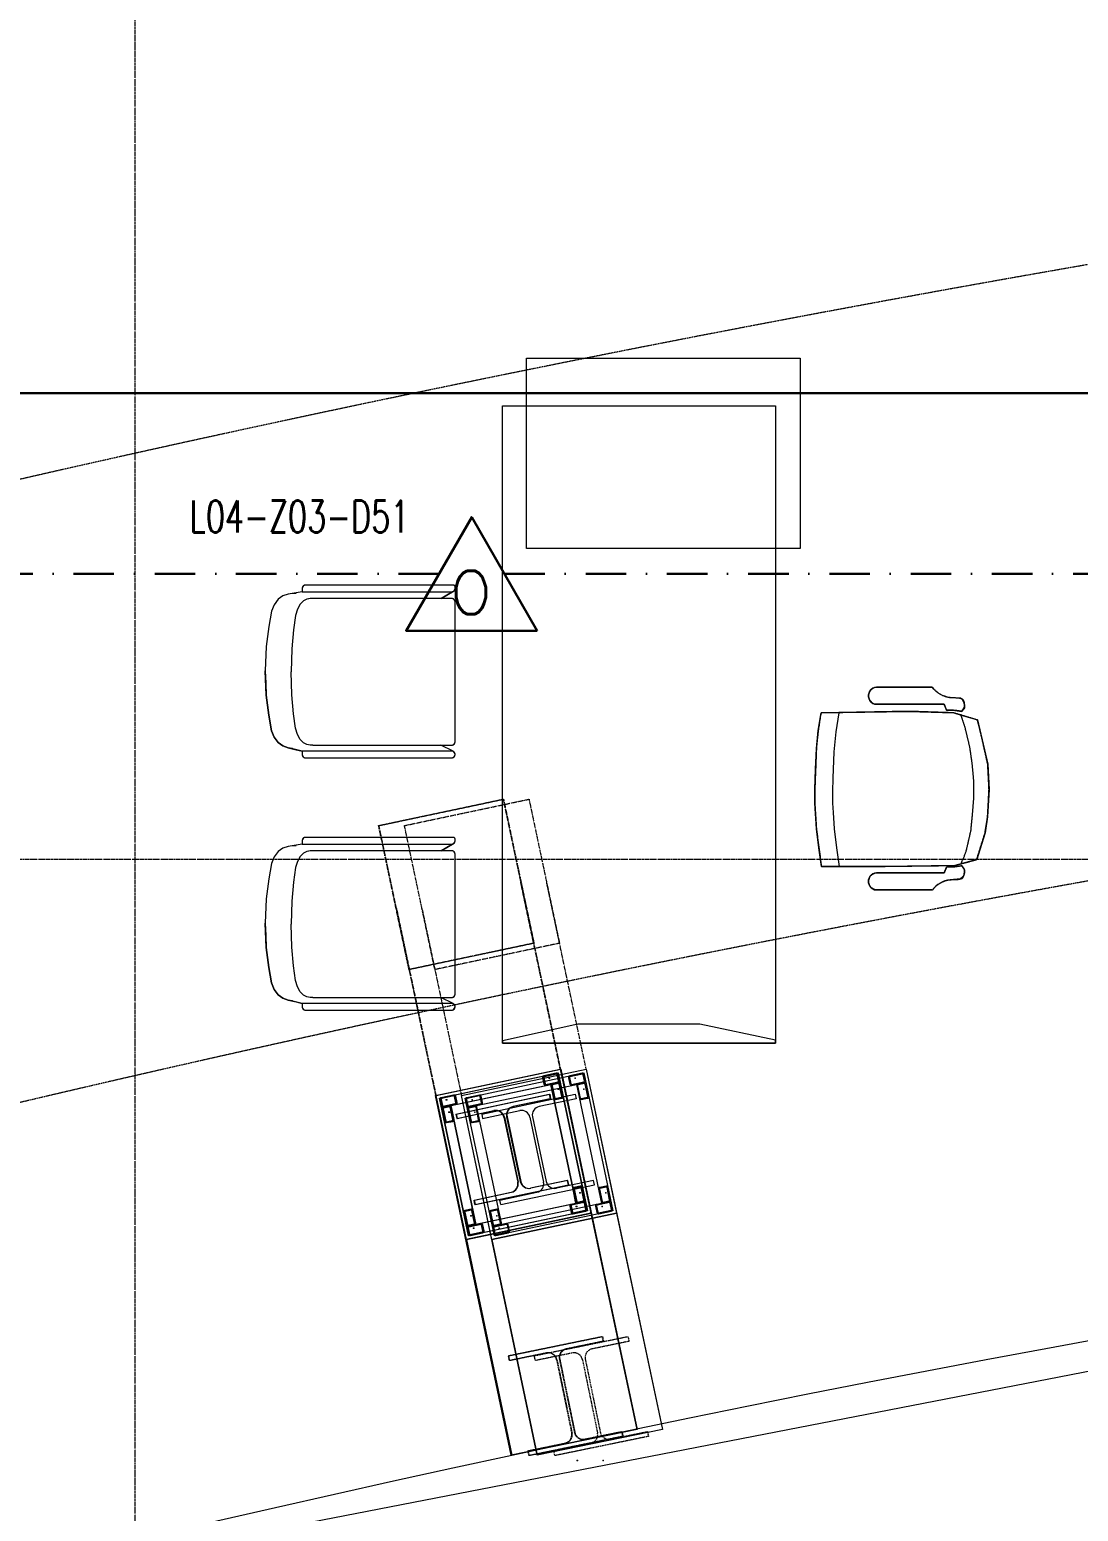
# Model space of a CAD drawing. Extents: x -1133 to 23780, y -1311 to 8245.
# Drawn here: x 9234.3 to 9563.5, y 1780.3 to 2245.4 of the extents above; entities that cross this region are included whole.
import ezdxf
from ezdxf.enums import TextEntityAlignment as Align

# ---------------------------------------------------------------- set-up
doc = ezdxf.new("R2010")
doc.units = 0
doc.header["$MEASUREMENT"] = 0
for name, pattern in [('DASHDOT', [25.4, 12.7, -6.35, 0, -6.35]), ('DASHDOT2', [0.5, 0.25, -0.125, 0, -0.125]), ('DOT2', [0.125, 0, -0.125]), ('HIDDEN', [0.375, 0.25, -0.125])]:
    doc.linetypes.add(name, pattern=pattern)
doc.layers.get('0').update_dxf_attribs({"color": 9, "lineweight": 9})
for name, color, linetype, lineweight in [('04', 9, 'Continuous', 9), ('05', 9, 'Continuous', 9), ('06D', 9, 'Continuous', 9), ('10', 9, 'Continuous', 9), ('11', 9, 'Continuous', 9), ('20', 9, 'DOT2', 9), ('24', 9, 'DASHDOT2', 9), ('35', 9, 'Continuous', 9), ('40', 9, 'Continuous', 9), ('E-DEDEKTÖR NUMARALARI', 20, 'Continuous', 30), ('E-KABLO', 7, 'Continuous', 30), ('E-OPTİK DUMAN DEDEKTÖRÜ', 7, 'Continuous', 30)]:
    doc.layers.add(name, color=color, linetype=linetype, lineweight=lineweight)
doc.styles.add('E-YAZI', font='txttw.shx')

# ---------------------------------------------------------------- blocks, each defined once
blk = doc.blocks.new('Group-321-1')
at = {"lineweight": 0}
for p, q in [((384783.0404, 69371.037), (384783.0455, 69371.0295)), ((384784.4115, 69370.3332), (384784.4025, 69370.333))]:
    blk.add_line(p, q, dxfattribs=at)
blk.add_lwpolyline([(384781.5515, 69367.9843), (384781.749, 69367.6906), (384781.7549, 69367.6863), (384781.7923, 69367.6441), (384781.8263, 69367.6169), (384782.0711, 69367.4613), (384782.3403, 69367.353), (384782.3817, 69367.3414), (384782.4453, 69367.3332), (384782.7991, 69367.344), (384783.0363, 69367.4941), (384783.1021, 69367.5581), (384783.1403, 69367.5843), (384783.2058, 69367.6663), (384783.5053, 69368.2326), (384783.5403, 69368.3322), (384783.689, 69368.5997), (384783.7466, 69368.6084), (384783.8084, 69368.6626), (384783.8147, 69368.6844), (384783.7337, 69368.6844), (384784.4562, 69370.087), (384784.5363, 69370.2162), (384784.6671, 69370.4777), (384784.7897, 69370.7386), (384784.8195, 69370.8587), (384784.8615, 69371.012), (384784.9078, 69371.2302), (384784.8821, 69371.3838), (384784.7923, 69371.511), (384784.3139, 69371.8312), (384783.7777, 69372.0326), (384783.6197, 69372.0318), (384783.48, 69371.9631), (384783.4374, 69371.9222), (384783.3299, 69371.7988), (384783.1493, 69371.5806), (384783.0089, 69371.3289), (384782.8745, 69371.074), (384782.8143, 69370.9298), (384782.099, 69369.5315), (384782.0492, 69369.5901), (384782.0346, 69369.5732), (384782.0266, 69369.4913), (384782.053, 69369.4394), (384781.9224, 69369.1627), (384781.8618, 69369.0762), (384781.5727, 69368.4935), (384781.5478, 69368.4017), (384781.5488, 69368.3546), (384781.5351, 69368.2638), (384781.5515, 69367.9843)], close=True, dxfattribs=at)
for centre, radius, start, end in [((384783.7002, 69371.6914), 0.3498, 77.5866, 129.0276), ((384783.3657, 69370.1215), 1.955, 60.966, 77.834), ((384784.32, 69371.0452), 1.2443, 132.4655, 142.7244), ((384783.6803, 69371.6404), 0.3125, 79.0353, 114.6797), ((384783.8912, 69371.7489), 0.2436, 127.2849, 150.4821), ((384783.7369, 69371.9408), 0.00701, 14.3074, 65.7877), ((384783.7203, 69371.8273), 0.2984, 161.3049, 177.7436), ((384783.7432, 69371.5713), 0.4025, 118.72, 140.7848), ((384783.624, 69371.4545), 0.4181, 82.5082, 117.4781), ((384786.16, 69370.0997), 3.0479, 144.4513, 151.4415), ((384783.1339, 69369.6371), 2.3005, 61.7007, 76.2646), ((384782.5383, 69372.3373), 0.9575, 316.2186, 325.7418), ((384783.5084, 69371.8411), 0.0862, 181.346, 189.6397), ((384783.4275, 69371.8281), 0.00442, 198.8504, 328.8627), ((384783.4781, 69370.0639), 1.955, 47.8221, 64.6901), ((384784.1759, 69371.7659), 0.0116, 115.4859, 202.8384), ((384784.2048, 69371.7798), 0.0437, 204.9366, 291.601), ((384784.1827, 69371.7527), 0.0264, 86.2513, 116.6), ((384784.1802, 69371.7174), 0.0619, 44.0406, 86.0686), ((384784.219, 69371.7483), 0.0101, 111.9283, 196.7629), ((384784.2267, 69371.7313), 0.0287, 93.4709, 113.7003), ((384784.2157, 69371.751), 0.0129, 292.515, 43.913), ((384784.2218, 69371.692), 0.0681, 58.3409, 87.3083), ((384784.245, 69371.7546), 0.0368, 193.5155, 249.2754), ((384784.2513, 69371.7608), 0.045, 244.6107, 282.6822), ((384784.2665, 69371.7271), 0.0153, 157.3959, 204.4647), ((384784.264, 69371.7268), 0.0131, 105.2381, 152.0925), ((384784.2938, 69371.739), 0.045, 202.974, 241.0454), ((384784.2396, 69371.7211), 0.0339, 22.2897, 58.1662), ((384784.2575, 69371.7317), 0.0153, 281.1914, 328.2602), ((384784.2684, 69371.7064), 0.0339, 67.4899, 103.3665), ((384784.2588, 69371.7295), 0.0131, 333.5636, 20.4181), ((384784.2551, 69371.6749), 0.0681, 38.3479, 67.3152), ((384784.3065, 69371.7044), 0.0129, 81.7431, 193.1412), ((384784.3025, 69371.7054), 0.0101, 288.8932, 13.7278), ((384784.2842, 69371.7018), 0.0287, 11.9558, 32.1852), ((384784.2999, 69371.6559), 0.0619, 39.5875, 81.6156), ((384783.6081, 69371.2726), 0.5525, 133.0237, 146.1228), ((384783.2195, 69369.5931), 2.3005, 49.3915, 63.9554), ((384784.2924, 69371.7303), 0.0368, 236.3807, 292.1406), ((384784.3363, 69371.7123), 0.0437, 194.0551, 280.7195), ((384784.3419, 69371.6807), 0.0116, 282.8177, 10.1702), ((384784.3272, 69371.6786), 0.0264, 9.0561, 39.4048), ((384793.5272, 69365.622), 11.9668, 150.13727, 152.89723), ((384800.1056, 69364.1963), 18.1799, 156.13496, 158.24111), ((384783.405, 69370.2154), 1.343, 60.0174, 86.688), ((384784.5586, 69371.2508), 0.3498, 356.6286, 48.0695), ((384783.2749, 69371.4236), 0.0159, 339.0039, 150.3983), ((384784.4941, 69371.4395), 0.2436, 335.1741, 358.3712), ((384784.7399, 69371.4259), 0.00701, 59.8685, 111.3487), ((384784.5288, 69371.2049), 0.3125, 10.9765, 46.6208), ((384865.0479, 69325.7189), 93.6961, 150.803073, 151.627747), ((384777.8715, 69372.8535), 5.6052, 330.8944, 345.1644), ((384783.5314, 69370.1506), 1.343, 38.9682, 65.6387), ((384781.8315, 69372.3216), 3.0479, 334.2146, 341.2049), ((384784.4106, 69371.0507), 0.4181, 8.178, 43.1479), ((384784.436, 69371.2157), 0.4025, 344.8714, 6.9361), ((384783.6723, 69371.3777), 1.2443, 342.9317, 353.1906), ((384784.6574, 69371.3463), 0.2984, 307.9125, 324.3512), ((384783.1168, 69370.8333), 0.3186, 120.9729, 155.4756), ((384782.9706, 69371.0742), 0.0369, 91.8, 120.3439), ((384782.963, 69371.0791), 0.0326, 45.4864, 78.5544), ((384782.8486, 69370.9332), 0.2179, 28.7618, 50.9848), ((384784.8286, 69371.1089), 0.00442, 156.7934, 286.8057), ((384784.7921, 69371.1821), 0.0862, 296.0164, 304.3102), ((384783.7734, 69370.6126), 1.0105, 153.0695, 161.9186), ((384784.1506, 69371.1377), 1.1104, 185.593, 197.2706), ((384785.7608, 69370.6832), 0.9575, 159.9143, 169.4376), ((384768.9056, 69380.2116), 18.1799, 327.41502, 329.52117), ((384822.9409, 69349.5203), 45.4809, 151.91783, 153.89663), ((384776.6075, 69373.5829), 7.1236, 326.0794, 338.11644), ((384782.7341, 69368.9325), 2.0531, 60.6822, 76.5032), ((384784.272, 69370.9318), 0.5525, 339.5333, 352.6324), ((384788.9005, 69367.1922), 5.6052, 140.4918, 154.7617), ((384699.7855, 69410.5499), 93.6961, 334.028379, 334.853054), ((384773.8988, 69375.6976), 11.9668, 332.7589, 335.51885), ((384784.589, 69370.7491), 0.0159, 335.2578, 146.6522), ((384782.8801, 69368.8575), 2.0531, 49.1529, 64.974), ((384790.2301, 69366.5903), 7.1236, 147.53968, 159.57673), ((384783.8462, 69371.294), 1.1104, 288.3855, 300.0631), ((384784.4389, 69370.1168), 0.2179, 74.6714, 96.8944), ((384784.4908, 69370.2948), 0.0326, 47.1018, 80.1697), ((384784.4824, 69370.2982), 0.0369, 5.3122, 33.8561), ((384784.2014, 69370.2765), 0.3186, 330.1806, 4.6832), ((384825.273, 69347.607), 48.3027, 152.0551, 152.17195), ((384782.4028, 69368.6925), 1.5636, 74.9854, 82.5895), ((384782.4965, 69369.975), 0.2388, 70.6349, 104.3906), ((384783.6393, 69370.6814), 1.0105, 323.7375, 332.5866), ((384821.1879, 69350.0129), 43.565, 152.47687, 153.59071), ((384780.1046, 69371.4451), 2.9727, 314.8855, 333.6766), ((384782.7293, 69369.2079), 0.9545, 86.6279, 100.516), ((384782.5618, 69370.1533), 0.00585, 151.7805, 223.8989), ((384743.6698, 69390.211), 45.4809, 331.7595, 333.7383), ((384783.1066, 69369.0142), 0.9545, 25.1401, 39.0282), ((384782.8782, 69368.4484), 1.5636, 43.0666, 50.6707), ((384782.0988, 69369.5256), 0.08, 143.4719, 205.3483), ((384782.1495, 69369.4974), 0.1377, 137.1664, 146.6022), ((384967.4628, 69508.0027), 231.379, 216.741616, 216.794011), ((384678.7517, 69458.2208), 136.4506, 319.252602, 319.492588), ((384782.5149, 69369.582), 0.0186, 41.3859, 155.3161), ((384783.958, 69371.212), 2.1585, 228.5422, 243.7224), ((384786.4545, 69368.1856), 2.9727, 151.9795, 170.7706), ((384782.9196, 69369.9112), 0.9868, 205.182, 214.4777), ((384740.7557, 69390.9906), 48.3027, 333.48418, 333.60103), ((384795.1786, 69363.075), 14.5872, 154.13193, 155.3338), ((384783.9724, 69369.4292), 0.00585, 261.7572, 333.8756), ((384783.8657, 69369.2721), 0.2388, 21.2655, 55.0212), ((384781.9661, 69369.5433), 0.2494, 316.3484, 326.7202), ((384782.1506, 69369.3741), 0.0194, 352.1473, 47.0793), ((384782.2653, 69368.9144), 0.4843, 94.4328, 101.9444), ((384782.1667, 69369.4142), 0.0112, 312.8599, 34.8105), ((384782.228, 69369.389), 0.00831, 38.2323, 92.0308), ((384745.0919, 69389.0738), 43.565, 332.06542, 333.17925), ((384781.4441, 69369.9694), 0.9862, 309.9162, 319.8631), ((384782.1239, 69369.3634), 0.0209, 210.1338, 261.901), ((384782.122, 69369.3451), 0.00941, 178.2704, 230.3207), ((384782.0852, 69369.2999), 0.0489, 5.7791, 50.9893), ((384782.1316, 69369.3958), 0.0541, 258.6932, 282.7156), ((384782.1321, 69369.3799), 0.0386, 287.1711, 347.5368), ((384791.1445, 69364.8055), 10.0957, 153.3898, 154.10666), ((384784.0189, 69371.1807), 2.1585, 241.9337, 257.114), ((384781.8012, 69367.5574), 1.667, 81.8864, 84.9423), ((384782.0501, 69369.2603), 0.0543, 255.4486, 293.8595), ((384782.0653, 69369.2123), 0.00351, 147.6525, 275.8013), ((384782.3152, 69369.2019), 0.2415, 178.3112, 202.8017), ((384782.0803, 69369.2075), 0.00659, 121.6403, 166.7715), ((384783.0277, 69368.3243), 1.3873, 142.8163, 147.1796), ((384782.2724, 69369.0259), 0.196, 137.8698, 155.4348), ((384782.1584, 69369.074), 0.0723, 153.7582, 202.5543), ((384787.0532, 69366.1374), 5.9654, 150.48594, 156.73647), ((384789.1281, 69366.4456), 7.5187, 159.68697, 166.35156), ((384782.0818, 69369.0554), 0.00481, 20.9384, 175.9317), ((384782.8576, 69369.5029), 0.8909, 210.0252, 235.5657), ((384783.5356, 69369.0581), 0.0186, 330.34, 84.2703), ((384916.0429, 69336.4165), 136.4506, 166.163538, 166.403525), ((384783.6274, 69370.5018), 2.1511, 233.7694, 242.9353), ((384783.546, 69368.7124), 0.00831, 33.6253, 87.4238), ((384783.1387, 69368.4661), 0.4843, 23.7117, 31.2233), ((384783.6023, 69368.6773), 0.0112, 90.8456, 172.7962), ((384788.1969, 69600.0219), 231.379, 268.862115, 268.914511), ((384783.6798, 69368.7118), 0.1377, 339.054, 348.4897), ((384784.4746, 69368.4138), 0.9862, 165.793, 175.74), ((384783.5945, 69368.6292), 0.0386, 138.1193, 198.4851), ((384783.5791, 69368.6408), 0.0194, 78.5769, 133.5088), ((384783.8241, 69368.5896), 0.2494, 158.9359, 169.3077), ((384783.7323, 69368.6871), 0.08, 280.3078, 342.1843), ((384783.5569, 69368.5444), 0.0489, 74.6669, 119.8771), ((384770.8666, 69375.5547), 14.5872, 330.32233, 331.52419), ((384783.6078, 69368.6381), 0.0541, 202.9405, 226.9629), ((384783.5722, 69368.6007), 0.00941, 255.3354, 307.3857), ((384783.5859, 69368.613), 0.0209, 223.7551, 275.5224), ((384783.5672, 69369.5788), 0.9868, 271.1784, 280.4742), ((384783.6345, 69370.4982), 2.1511, 242.7208, 251.8868), ((384774.6241, 69373.2856), 10.0957, 331.54946, 332.26633), ((384781.8971, 69368.3577), 0.3521, 155.6746, 172.8272), ((384783.2716, 69369.2904), 0.8909, 250.0904, 275.6309), ((384783.2251, 69368.5368), 0.196, 330.2214, 347.7863), ((384783.3432, 69368.6743), 0.2415, 282.8545, 307.345), ((384783.4846, 69368.4866), 0.00659, 318.8847, 4.0158), ((384783.5452, 69368.4928), 0.0543, 191.7966, 230.2075), ((384783.4973, 69368.4773), 0.00351, 209.8549, 338.0036), ((384782.3066, 69367.2979), 1.667, 40.7138, 43.7698), ((384783.3307, 69368.4723), 0.0723, 283.1018, 331.8979), ((384783.3602, 69368.3991), 0.00481, 309.7244, 104.7177), ((384781.2507, 69368.3722), 0.2986, 356.6067, 5.6602), ((384777.1322, 69372.6032), 7.5187, 319.30457, 325.96916), ((384764.3472, 69370.8859), 17.3868, 351.32617, 351.63129), ((384781.6108, 69368.2877), 0.0411, 126.4313, 146.9765), ((384781.5894, 69368.3179), 0.00398, 74.7912, 133.7856), ((384781.5845, 69368.3135), 0.0102, 1.6376, 54.3963), ((384781.5006, 69368.3013), 0.0949, 358.817, 7.3839), ((384782.2148, 69368.7415), 1.3873, 338.4765, 342.8399), ((384782.1373, 69368.159), 0.6112, 170.0439, 196.5991), ((384781.8007, 69368.141), 0.2809, 142.998, 163.907), ((384782.2012, 69368.2894), 0.6058, 179.0659, 219.4798), ((384783.574, 69367.6511), 1.8423, 162.0199, 174.3284), ((384778.0913, 69370.7376), 5.9654, 328.91966, 335.17019), ((384782.3166, 69368.2853), 0.8221, 201.4762, 226.3392), ((384782.1191, 69367.7954), 0.3803, 174.3105, 196.6697), ((384781.8274, 69367.732), 0.0243, 63.7649, 169.9953), ((384784.0992, 69371.3805), 4.2739, 238.0489, 242.6341), ((384781.9405, 69367.6889), 0.1449, 160.4215, 200.1828), ((384781.9367, 69367.8086), 0.2189, 213.4367, 228.8733), ((384781.3493, 69368.793), 1.8423, 311.3278, 323.6363), ((384782.901, 69367.8424), 0.3521, 312.8289, 329.9815), ((384781.8626, 69367.7093), 0.0958, 222.8673, 244.0075), ((384781.8298, 69367.649), 0.0272, 202.2018, 232.2843), ((384782.6953, 69368.7143), 1.3999, 231.6246, 243.5204), ((384781.9795, 69367.566), 0.00393, 106.148, 191.2356), ((384781.9842, 69367.5477), 0.0228, 79.7433, 104.6743), ((384781.9679, 69367.4673), 0.1048, 43.0274, 79.064), ((384784.0734, 69371.3937), 4.2739, 243.022, 247.6072), ((384783.0862, 69367.4874), 0.0949, 118.2722, 126.8391), ((384783.0473, 69367.5626), 0.0102, 71.2598, 124.0185), ((384783.0109, 69367.569), 0.0411, 338.6796, 359.2249), ((384783.048, 69367.5692), 0.00398, 351.8705, 50.8649), ((384783.2896, 69367.3257), 0.2986, 119.996, 129.0494), ((384781.9926, 69367.569), 0.0174, 192.4725, 226.4338), ((384782.0763, 69367.6572), 0.139, 226.4813, 253.2418), ((384782.0325, 69367.5354), 0.00393, 108.0079, 193.0955), ((384782.0455, 69367.5388), 0.0174, 194.3324, 228.2937), ((384782.0378, 69367.5173), 0.0228, 81.6031, 106.5342), ((384782.1264, 69367.6297), 0.139, 228.3412, 255.1017), ((384782.043, 69367.5459), 0.0229, 252.8528, 277.4764), ((384782.0242, 69367.4364), 0.1048, 44.8873, 80.9239), ((384782.0223, 69367.5184), 0.0302, 24.4378, 42.4802), ((384782.0457, 69367.5282), 0.00493, 273.6822, 33.6822), ((384782.6682, 69368.0497), 0.6058, 266.1764, 306.5902), ((384782.7811, 69367.6377), 0.2809, 321.7491, 342.6581), ((384795.1854, 69355.0563), 17.3868, 134.02483, 134.32996), ((384782.0856, 69367.5071), 0.00493, 90.1141, 210.1141), ((384782.1019, 69367.5147), 0.0229, 206.3199, 230.9435), ((384782.0905, 69367.4822), 0.0302, 81.316, 99.3585), ((384782.1758, 69367.6043), 0.139, 230.5544, 257.315), ((384782.0967, 69367.5174), 0.0229, 254.7126, 279.3362), ((384782.0783, 69367.4086), 0.1048, 44.7323, 80.7688), ((384782.0769, 69367.4892), 0.0302, 26.2976, 44.3401), ((384782.0999, 69367.4998), 0.00493, 275.5421, 35.5421), ((384782.1404, 69367.4796), 0.00493, 91.9739, 211.9739), ((384782.1563, 69367.4877), 0.0229, 208.1798, 232.8034), ((384782.146, 69367.4549), 0.0302, 83.1759, 101.2183), ((384782.1362, 69367.3809), 0.1048, 46.5921, 82.6287), ((384782.1361, 69367.4668), 0.0228, 19.1219, 44.053), ((384782.1539, 69367.4731), 0.00393, 292.5606, 17.6483), ((384782.5995, 69367.9217), 0.6112, 289.0571, 315.6122), ((384782.7254, 69368.6988), 1.3999, 242.1358, 254.0316), ((384782.2273, 69367.5797), 0.139, 232.4143, 259.1748), ((384782.1491, 69367.4857), 0.0174, 257.3624, 291.3237), ((384782.2044, 69367.4602), 0.0174, 259.2223, 293.1836), ((384782.1921, 69367.441), 0.0228, 20.9818, 45.9129), ((384782.2096, 69367.4478), 0.00393, 294.4205, 19.5081), ((384782.4333, 69367.421), 0.0243, 315.6609, 61.8912), ((384782.3323, 69367.4878), 0.1449, 285.4734, 325.2346), ((384782.3147, 69367.695), 0.3803, 288.9864, 311.3457), ((384782.3942, 69367.4364), 0.0958, 241.6486, 262.7889), ((384782.3644, 69367.3745), 0.0272, 253.3718, 283.4544), ((384782.4317, 69367.5545), 0.2189, 256.7829, 272.2195), ((384782.5977, 69368.1411), 0.8221, 259.3169, 284.18)]:
    blk.add_arc(centre, radius, start, end, dxfattribs=at)
blk = doc.blocks.new('Group-323-1')
for p, q in [((384783.6449, 69368.4667), (384783.663, 69368.4998)), ((384783.663, 69368.4998), (384783.7403, 69368.5033)), ((384783.7049, 69368.5004), (384784.6228, 69368.2891)), ((384783.7403, 69368.5033), (384784.0265, 69368.5095)), ((384784.0265, 69368.5095), (384784.2703, 69368.527)), ((384784.2703, 69368.527), (384784.4021, 69368.5228)), ((384784.4021, 69368.5228), (384784.7363, 69368.4631)), ((384783.5713, 69368.4048), (384783.609, 69368.4878)), ((384783.5745, 69368.4113), (384783.6449, 69368.4667)), ((384783.609, 69368.4878), (384783.6313, 69368.4913)), ((384783.631, 69368.4558), (384783.7074, 69368.4395)), ((384783.6313, 69368.4913), (384783.6593, 69368.4854)), ((384783.7131, 69368.4511), (384783.7105, 69368.438)), ((384783.7219, 69368.4612), (384783.7131, 69368.4511)), ((384783.7613, 69368.4632), (384783.7219, 69368.4612)), ((384783.8035, 69368.4477), (384783.7613, 69368.4632)), ((384784.7363, 69368.4631), (384784.715, 69368.4056)), ((384783.7105, 69368.438), (384783.7223, 69368.4231)), ((384783.7223, 69368.4231), (384783.784, 69368.3851)), ((384783.8016, 69368.4089), (384783.766, 69368.4339)), ((384783.8561, 69368.4106), (384783.8016, 69368.4089)), ((384783.8281, 69368.4354), (384783.8035, 69368.4477)), ((384783.8271, 69368.4179), (384783.8281, 69368.4354)), ((384783.8654, 69368.406), (384783.8561, 69368.4106)), ((384783.9165, 69368.2343), (384783.8654, 69368.406)), ((384784.715, 69368.4056), (384784.6751, 69368.3445)), ((384783.8082, 69368.3333), (384783.5708, 69368.3847)), ((384783.784, 69368.3851), (384783.7954, 69368.3578)), ((384783.7954, 69368.3578), (384783.8361, 69368.258)), ((384783.871, 69368.4001), (384784.645, 69368.2361)), ((384784.6751, 69368.3445), (384784.6231, 69368.2893)), ((384784.626, 69368.1499), (384783.8955, 69368.3044)), ((384784.6228, 69368.2891), (384784.5969, 69368.2948)), ((384784.6231, 69368.2893), (384784.6514, 69368.2844)), ((384784.6514, 69368.2844), (384784.6458, 69368.2359)), ((384783.8361, 69368.258), (384783.8613, 69368.2275)), ((384783.8613, 69368.2275), (384783.9062, 69368.2214)), ((384783.9062, 69368.2214), (384783.9165, 69368.2343)), ((384784.6458, 69368.2359), (384784.642, 69368.1874)), ((384784.642, 69368.1874), (384784.626, 69368.1499))]:
    blk.add_line(p, q)
blk.add_lwpolyline([(384783.6295, 69368.491), (384783.6556, 69368.4862), (384783.663, 69368.4998), (384784.0265, 69368.5095), (384784.2703, 69368.527), (384784.4021, 69368.5228), (384784.7363, 69368.4631), (384784.715, 69368.4056), (384784.6751, 69368.3445), (384784.6228, 69368.2891), (384784.6514, 69368.2844), (384784.642, 69368.1874), (384784.626, 69368.1499), (384783.8955, 69368.3044), (384783.9165, 69368.2343), (384783.9062, 69368.2214), (384783.8613, 69368.2275), (384783.8361, 69368.258), (384783.8051, 69368.334), (384783.5708, 69368.3847)], close=True)
blk = doc.blocks.new('p-audi_arac')
at = {"layer": '06D', "lineweight": 0, "flags": 128}
blk.add_lwpolyline([(695.6, 0.8), (-4.4, 0.8), (-4.4, 400.8), (695.6, 400.8)], close=True, dxfattribs=at)
at = {"layer": '04', "xscale": 99.99999999999999, "yscale": 99.99999999999999, "zscale": 99.99999999999999, "rotation": 117.1763778173343}
for name in ['Group-321-1', 'Group-323-1']:
    blk.add_blockref(name, (23745751.03, -31061967.79), dxfattribs=at)
blk = doc.blocks.new('Group-32-1')
for p, q in [((384804.5516, 69159.371), (384804.573, 69159.3356)), ((384804.5731, 69159.3699), (384804.573, 69159.3694)), ((384804.573, 69159.3694), (384804.573, 69159.3689)), ((384804.573, 69159.3689), (384804.573, 69158.9239)), ((384804.5732, 69159.3709), (384804.5731, 69159.3704)), ((384804.5731, 69159.3704), (384804.5731, 69159.3699)), ((384804.5733, 69159.3713), (384804.5732, 69159.3709)), ((384804.5735, 69159.3718), (384804.5733, 69159.3713)), ((384804.5736, 69159.3723), (384804.5735, 69159.3718)), ((384804.5738, 69159.3727), (384804.5736, 69159.3723)), ((384804.574, 69159.3732), (384804.5738, 69159.3727)), ((384804.5742, 69159.3736), (384804.574, 69159.3732)), ((384804.5745, 69159.374), (384804.5742, 69159.3736)), ((384804.5747, 69159.3745), (384804.5745, 69159.374)), ((384804.575, 69159.3749), (384804.5747, 69159.3745)), ((384804.5753, 69159.3752), (384804.575, 69159.3749)), ((384804.5756, 69159.3756), (384804.5753, 69159.3752)), ((384804.576, 69159.376), (384804.5756, 69159.3756)), ((384804.5763, 69159.3763), (384804.576, 69159.376)), ((384804.5767, 69159.3766), (384804.5763, 69159.3763)), ((384804.5771, 69159.3769), (384804.5767, 69159.3766)), ((384804.5775, 69159.3772), (384804.5771, 69159.3769)), ((384804.5779, 69159.3775), (384804.5775, 69159.3772)), ((384804.5783, 69159.3777), (384804.5779, 69159.3775)), ((384804.5788, 69159.3779), (384804.5783, 69159.3777)), ((384804.5792, 69159.3781), (384804.5788, 69159.3779)), ((384804.5797, 69159.3783), (384804.5792, 69159.3781)), ((384804.5801, 69159.3785), (384804.5797, 69159.3783)), ((384804.5806, 69159.3786), (384804.5801, 69159.3785)), ((384804.5811, 69159.3787), (384804.5806, 69159.3786)), ((384804.5816, 69159.3788), (384804.5811, 69159.3787)), ((384804.5821, 69159.3789), (384804.5816, 69159.3788)), ((384804.5825, 69159.3789), (384804.5821, 69159.3789)), ((384804.583, 69159.3789), (384804.5825, 69159.3789)), ((384805.023, 69159.3789), (384804.583, 69159.3789)), ((384805.0235, 69159.3789), (384805.023, 69159.3789)), ((384805.024, 69159.3789), (384805.0235, 69159.3789)), ((384805.0245, 69159.3788), (384805.024, 69159.3789)), ((384805.0249, 69159.3787), (384805.0245, 69159.3788)), ((384805.0254, 69159.3786), (384805.0249, 69159.3787)), ((384805.0259, 69159.3785), (384805.0254, 69159.3786)), ((384805.0264, 69159.3783), (384805.0259, 69159.3785)), ((384805.0268, 69159.3781), (384805.0264, 69159.3783)), ((384805.0273, 69159.3779), (384805.0268, 69159.3781)), ((384805.0277, 69159.3777), (384805.0273, 69159.3779)), ((384805.0281, 69159.3775), (384805.0277, 69159.3777)), ((384805.0285, 69159.3772), (384805.0281, 69159.3775)), ((384805.029, 69159.3769), (384805.0285, 69159.3772)), ((384805.0293, 69159.3766), (384805.029, 69159.3769)), ((384805.0297, 69159.3763), (384805.0293, 69159.3766)), ((384805.0301, 69159.376), (384805.0297, 69159.3763)), ((384805.0304, 69159.3756), (384805.0301, 69159.376)), ((384805.0307, 69159.3752), (384805.0304, 69159.3756)), ((384805.031, 69159.3749), (384805.0307, 69159.3752)), ((384805.0313, 69159.3745), (384805.031, 69159.3749)), ((384805.0316, 69159.374), (384805.0313, 69159.3745)), ((384805.0318, 69159.3736), (384805.0316, 69159.374)), ((384805.032, 69159.3732), (384805.0318, 69159.3736)), ((384805.0322, 69159.3727), (384805.032, 69159.3732)), ((384805.0324, 69159.3723), (384805.0322, 69159.3727)), ((384805.0326, 69159.3718), (384805.0324, 69159.3723)), ((384805.0327, 69159.3713), (384805.0326, 69159.3718)), ((384805.0328, 69159.3709), (384805.0327, 69159.3713)), ((384805.0329, 69159.3704), (384805.0328, 69159.3709)), ((384805.0329, 69159.3699), (384805.0329, 69159.3704)), ((384805.033, 69159.3694), (384805.0329, 69159.3699)), ((384805.0521, 69159.3725), (384805.033, 69159.3345)), ((384805.033, 69159.3689), (384805.033, 69159.3694)), ((384805.033, 69158.9322), (384805.033, 69159.3689)), ((384804.5516, 69158.8992), (384804.558, 69158.8616)), ((384805.033, 69158.9322), (384805.033, 69158.9322)), ((384805.0524, 69158.8992), (384805.0423, 69158.8616))]:
    blk.add_line(p, q)
at = {"flags": 128}
for points in [[(384804.5309, 69158.9092), (384804.5309, 69158.9087), (384804.531, 69158.9082), (384804.531, 69158.9077), (384804.5311, 69158.9072), (384804.5312, 69158.9068), (384804.5314, 69158.9063), (384804.5315, 69158.9058), (384804.5317, 69158.9054), (384804.5319, 69158.9049), (384804.5321, 69158.9045), (384804.5324, 69158.904), (384804.5326, 69158.9036), (384804.5329, 69158.9032), (384804.5332, 69158.9028), (384804.5335, 69158.9025), (384804.5339, 69158.9021), (384804.5342, 69158.9018), (384804.5346, 69158.9015), (384804.535, 69158.9012), (384804.5354, 69158.9009), (384804.5358, 69158.9006), (384804.5362, 69158.9004), (384804.5367, 69158.9001), (384804.5371, 69158.8999), (384804.5376, 69158.8998), (384804.538, 69158.8996), (384804.5385, 69158.8995), (384804.539, 69158.8994), (384804.5395, 69158.8993), (384804.54, 69158.8992), (384804.5404, 69158.8992), (384804.5409, 69158.8992), (384804.5516, 69158.8992), (384804.5516, 69159.3689), (384804.5516, 69159.3694), (384804.5516, 69159.3699), (384804.5515, 69159.3704), (384804.5515, 69159.3709), (384804.5513, 69159.3713), (384804.5512, 69159.3718), (384804.5511, 69159.3723), (384804.5509, 69159.3727), (384804.5507, 69159.3732), (384804.5505, 69159.3736), (384804.5502, 69159.374), (384804.55, 69159.3745), (384804.5497, 69159.3749), (384804.5494, 69159.3752), (384804.5491, 69159.3756), (384804.5487, 69159.376), (384804.5484, 69159.3763), (384804.548, 69159.3766), (384804.5476, 69159.3769), (384804.5472, 69159.3772), (384804.5468, 69159.3775), (384804.5464, 69159.3777), (384804.5459, 69159.3779), (384804.5455, 69159.3781), (384804.545, 69159.3783), (384804.5445, 69159.3785), (384804.5441, 69159.3786), (384804.5436, 69159.3787), (384804.5431, 69159.3788), (384804.5426, 69159.3789), (384804.5421, 69159.3789), (384804.5416, 69159.3789), (384804.5359, 69159.3789), (384804.5357, 69159.3789), (384804.5354, 69159.3789), (384804.5352, 69159.3788), (384804.535, 69159.3788), (384804.5347, 69159.3788), (384804.5345, 69159.3787), (384804.5343, 69159.3786), (384804.534, 69159.3785), (384804.5338, 69159.3784), (384804.5336, 69159.3783), (384804.5334, 69159.3782), (384804.5332, 69159.3781), (384804.533, 69159.3779), (384804.5328, 69159.3778), (384804.5326, 69159.3776), (384804.5324, 69159.3774), (384804.5322, 69159.3773), (384804.5321, 69159.3771), (384804.5319, 69159.3769), (384804.5318, 69159.3767), (384804.5316, 69159.3765), (384804.5315, 69159.3763), (384804.5314, 69159.376), (384804.5313, 69159.3758), (384804.5312, 69159.3756), (384804.5312, 69159.3754), (384804.5311, 69159.3751), (384804.531, 69159.3749), (384804.531, 69159.3746), (384804.531, 69159.3744), (384804.5309, 69159.3741), (384804.5309, 69159.3739), (384804.5309, 69158.9092)], [(384805.0521, 69158.8992), (384805.0628, 69158.8992), (384805.0633, 69158.8992), (384805.0638, 69158.8992), (384805.0642, 69158.8993), (384805.0647, 69158.8994), (384805.0652, 69158.8995), (384805.0657, 69158.8996), (384805.0661, 69158.8998), (384805.0666, 69158.8999), (384805.0671, 69158.9001), (384805.0675, 69158.9004), (384805.0679, 69158.9006), (384805.0683, 69158.9009), (384805.0687, 69158.9012), (384805.0691, 69158.9015), (384805.0695, 69158.9018), (384805.0698, 69158.9021), (384805.0702, 69158.9025), (384805.0705, 69158.9028), (384805.0708, 69158.9032), (384805.0711, 69158.9036), (384805.0714, 69158.904), (384805.0716, 69158.9045), (384805.0718, 69158.9049), (384805.072, 69158.9054), (384805.0722, 69158.9058), (384805.0723, 69158.9063), (384805.0725, 69158.9068), (384805.0726, 69158.9072), (384805.0727, 69158.9077), (384805.0727, 69158.9082), (384805.0728, 69158.9087), (384805.0728, 69158.9092), (384805.0728, 69159.3689), (384805.0728, 69159.3694), (384805.0727, 69159.3699), (384805.0727, 69159.3704), (384805.0726, 69159.3709), (384805.0725, 69159.3713), (384805.0723, 69159.3718), (384805.0722, 69159.3723), (384805.072, 69159.3727), (384805.0718, 69159.3732), (384805.0716, 69159.3736), (384805.0714, 69159.374), (384805.0711, 69159.3745), (384805.0708, 69159.3749), (384805.0705, 69159.3752), (384805.0702, 69159.3756), (384805.0698, 69159.376), (384805.0695, 69159.3763), (384805.0691, 69159.3766), (384805.0687, 69159.3769), (384805.0683, 69159.3772), (384805.0679, 69159.3775), (384805.0675, 69159.3777), (384805.0671, 69159.3779), (384805.0666, 69159.3781), (384805.0661, 69159.3783), (384805.0657, 69159.3785), (384805.0652, 69159.3786), (384805.0647, 69159.3787), (384805.0642, 69159.3788), (384805.0638, 69159.3789), (384805.0633, 69159.3789), (384805.0628, 69159.3789), (384805.0621, 69159.3789), (384805.0616, 69159.3789), (384805.0611, 69159.3789), (384805.0606, 69159.3788), (384805.0601, 69159.3787), (384805.0596, 69159.3786), (384805.0592, 69159.3785), (384805.0587, 69159.3783), (384805.0582, 69159.3781), (384805.0578, 69159.3779), (384805.0574, 69159.3777), (384805.0569, 69159.3775), (384805.0565, 69159.3772), (384805.0561, 69159.3769), (384805.0557, 69159.3766), (384805.0554, 69159.3763), (384805.055, 69159.376), (384805.0547, 69159.3756), (384805.0543, 69159.3752), (384805.054, 69159.3749), (384805.0538, 69159.3745), (384805.0535, 69159.374), (384805.0533, 69159.3736), (384805.053, 69159.3732), (384805.0528, 69159.3727), (384805.0527, 69159.3723), (384805.0525, 69159.3718), (384805.0524, 69159.3713), (384805.0523, 69159.3709), (384805.0522, 69159.3704), (384805.0521, 69159.3699), (384805.0521, 69159.3694), (384805.0521, 69159.3689), (384805.0521, 69158.8992)]]:
    blk.add_lwpolyline(points, close=True, dxfattribs=at)
for points in [[(384804.5309, 69158.9092, 0.414214), (384804.5409, 69158.8992), (384804.5516, 69158.8992), (384804.5516, 69159.3689, 0.414214), (384804.5416, 69159.3789), (384804.5359, 69159.3789, 0.414214), (384804.5309, 69159.3739)], [(384805.0521, 69158.8992), (384805.0628, 69158.8992, 0.414214), (384805.0728, 69158.9092), (384805.0728, 69159.3689, 0.414214), (384805.0628, 69159.3789), (384805.0621, 69159.3789, 0.414214), (384805.0521, 69159.3689)]]:
    blk.add_lwpolyline(points, format="xyb", close=True, dxfattribs=at)
blk.add_lwpolyline([(384805.033, 69158.9322), (384805.033, 69159.3689, 0.414214), (384805.023, 69159.3789), (384804.583, 69159.3789, 0.414214), (384804.573, 69159.3689), (384804.573, 69158.9239), (384804.5738, 69158.9202)], format="xyb", dxfattribs=at)
for points in [[(384804.573, 69158.9322), (384804.573, 69158.9239), (384804.5752, 69158.9142), (384804.5804, 69158.903), (384804.5903, 69158.8926), (384804.6064, 69158.8839), (384804.6258, 69158.8783), (384804.6716, 69158.8721), (384804.7307, 69158.8665), (384804.803, 69158.8644)], [(384805.033, 69158.9322), (384805.033, 69158.9239), (384805.0308, 69158.9142), (384805.0256, 69158.903), (384805.0157, 69158.8926), (384804.9996, 69158.8839), (384804.9803, 69158.8783), (384804.9344, 69158.8721), (384804.8753, 69158.8665), (384804.803, 69158.8644)], [(384804.5569, 69158.8806), (384804.5569, 69158.8686), (384804.5592, 69158.8546), (384804.5647, 69158.8386), (384804.5752, 69158.8236), (384804.5922, 69158.8111), (384804.6127, 69158.8031), (384804.6612, 69158.7941), (384804.7237, 69158.7861), (384804.8002, 69158.7831)], [(384805.0434, 69158.8658), (384805.0434, 69158.8686), (384805.0412, 69158.8546), (384805.0357, 69158.8386), (384805.0252, 69158.8236), (384805.0082, 69158.8111), (384804.9877, 69158.8031), (384804.9392, 69158.7941), (384804.8767, 69158.7861), (384804.8002, 69158.7831)]]:
    blk.add_lwpolyline(points, dxfattribs=at)
at = {"layer": '40'}
blk.add_lwpolyline([(384805.023, 69159.3789), (384804.583, 69159.3789, 0.414214), (384804.573, 69159.3689), (384804.573, 69159.3366), (384804.573, 69159.3356), (384804.5516, 69159.371), (384804.551, 69159.3725, 0.309775), (384804.5416, 69159.3789), (384804.5359, 69159.3789, 0.413784), (384804.5309, 69159.3739), (384804.5309, 69158.9092, 0.414214), (384804.5409, 69158.8992), (384804.5516, 69158.8992), (384804.5569, 69158.8686), (384804.5592, 69158.8546), (384804.5647, 69158.8386), (384804.5752, 69158.8236), (384804.5922, 69158.8111), (384804.6127, 69158.8031), (384804.6612, 69158.7941), (384804.7237, 69158.7861), (384804.8002, 69158.7831), (384804.8384, 69158.7846), (384804.8767, 69158.7861), (384804.9392, 69158.7941), (384804.9877, 69158.8031), (384805.0082, 69158.8111), (384805.0252, 69158.8236), (384805.0357, 69158.8386), (384805.0412, 69158.8546), (384805.0473, 69158.8804), (384805.0524, 69158.8992), (384805.0628, 69158.8992, 0.414214), (384805.0728, 69158.9092), (384805.0728, 69159.3689, 0.781144), (384805.0521, 69159.3725), (384805.033, 69159.3345), (384805.033, 69159.3689, 0.407263), (384805.0232, 69159.3789)], format="xyb", close=True, dxfattribs=at)
blk = doc.blocks.new('Group-258-1')
at = {"linetype": 'Continuous'}
for p, q in [((384800.0983, 69164.505), (384800.0936, 69164.5084)), ((384800.71, 69164.505), (384800.7146, 69164.5084)), ((384800.2257, 69164.3995), (384800.1668, 69164.4084)), ((384800.2892, 69164.3936), (384800.2257, 69164.3995)), ((384800.3717, 69164.3904), (384800.2892, 69164.3936)), ((384800.4137, 69164.389), (384800.3717, 69164.3904)), ((384800.4502, 69164.389), (384800.4137, 69164.389)), ((384800.4792, 69164.3908), (384800.4502, 69164.389)), ((384800.5299, 69164.394), (384800.4792, 69164.3908)), ((384800.5895, 69164.4019), (384800.5299, 69164.394)), ((384800.6491, 69164.4097), (384800.5895, 69164.4019))]:
    blk.add_line(p, q, dxfattribs=at)
at = {"linetype": 'Continuous', "flags": 128}
for points in [[(384800.0862, 69164.6997), (384800.0862, 69164.6409), (384800.0862, 69164.6409)], [(384800.722, 69164.6997), (384800.722, 69164.6409), (384800.722, 69164.6409)], [(384800.0862, 69164.6409), (384800.0862, 69164.5259), (384800.0862, 69164.6409)], [(384800.1395, 69164.5259), (384800.1395, 69164.6409), (384800.1395, 69164.6409)], [(384800.6687, 69164.5259), (384800.6687, 69164.6409), (384800.6687, 69164.6409)], [(384800.722, 69164.6409), (384800.722, 69164.5259), (384800.722, 69164.6409)], [(384800.0862, 69164.5259), (384800.0862, 69164.5259), (384800.087, 69164.52)], [(384800.0862, 69164.5259), (384800.087, 69164.52), (384800.087, 69164.52)], [(384800.1387, 69164.52), (384800.1387, 69164.52), (384800.1395, 69164.5259)], [(384800.1387, 69164.52), (384800.1395, 69164.5259), (384800.1395, 69164.5259)], [(384800.6695, 69164.52), (384800.6695, 69164.52), (384800.6687, 69164.5259)], [(384800.6695, 69164.52), (384800.6687, 69164.5259), (384800.6687, 69164.5259)], [(384800.722, 69164.5259), (384800.722, 69164.5259), (384800.7213, 69164.52)], [(384800.722, 69164.5259), (384800.7213, 69164.52), (384800.7213, 69164.52)], [(384800.087, 69164.52), (384800.087, 69164.52), (384800.0892, 69164.5143)], [(384800.087, 69164.52), (384800.0892, 69164.5143), (384800.0892, 69164.5143)], [(384800.0892, 69164.5143), (384800.0892, 69164.5143), (384800.0929, 69164.5094)], [(384800.0892, 69164.5143), (384800.0936, 69164.5084), (384800.0929, 69164.5094)], [(384800.0977, 69164.5054), (384800.0977, 69164.5054), (384800.1034, 69164.5026)], [(384800.0977, 69164.5054), (384800.1034, 69164.5026), (384800.1034, 69164.5026)], [(384800.1034, 69164.5026), (384800.1034, 69164.5026), (384800.1096, 69164.5011)], [(384800.1034, 69164.5026), (384800.1096, 69164.5011), (384800.1096, 69164.5011)], [(384800.1096, 69164.5011), (384800.1096, 69164.5011), (384800.1161, 69164.5011)], [(384800.1096, 69164.5011), (384800.1161, 69164.5011), (384800.1161, 69164.5011)], [(384800.1161, 69164.5011), (384800.1161, 69164.5011), (384800.1223, 69164.5026)], [(384800.1161, 69164.5011), (384800.1223, 69164.5026), (384800.1223, 69164.5026)], [(384800.1223, 69164.5026), (384800.1223, 69164.5026), (384800.128, 69164.5054)], [(384800.1223, 69164.5026), (384800.128, 69164.5054), (384800.128, 69164.5054)], [(384800.128, 69164.5054), (384800.128, 69164.5054), (384800.1328, 69164.5094)], [(384800.128, 69164.5054), (384800.1328, 69164.5094), (384800.1328, 69164.5094)], [(384800.1328, 69164.5094), (384800.1328, 69164.5094), (384800.1365, 69164.5143)], [(384800.1328, 69164.5094), (384800.1365, 69164.5143), (384800.1365, 69164.5143)], [(384800.1365, 69164.5143), (384800.1365, 69164.5143), (384800.1387, 69164.52)], [(384800.1365, 69164.5143), (384800.1387, 69164.52), (384800.1387, 69164.52)], [(384800.6718, 69164.5143), (384800.6718, 69164.5143), (384800.6695, 69164.52)], [(384800.6718, 69164.5143), (384800.6695, 69164.52), (384800.6695, 69164.52)], [(384800.6754, 69164.5094), (384800.6754, 69164.5094), (384800.6718, 69164.5143)], [(384800.6754, 69164.5094), (384800.6718, 69164.5143), (384800.6718, 69164.5143)], [(384800.6802, 69164.5054), (384800.6802, 69164.5054), (384800.6754, 69164.5094)], [(384800.6802, 69164.5054), (384800.6754, 69164.5094), (384800.6754, 69164.5094)], [(384800.6859, 69164.5026), (384800.6859, 69164.5026), (384800.6802, 69164.5054)], [(384800.6859, 69164.5026), (384800.6802, 69164.5054), (384800.6802, 69164.5054)], [(384800.6922, 69164.5011), (384800.6922, 69164.5011), (384800.6859, 69164.5026)], [(384800.6922, 69164.5011), (384800.6859, 69164.5026), (384800.6859, 69164.5026)], [(384800.6986, 69164.5011), (384800.6986, 69164.5011), (384800.6922, 69164.5011)], [(384800.6986, 69164.5011), (384800.6922, 69164.5011), (384800.6922, 69164.5011)], [(384800.7048, 69164.5026), (384800.7048, 69164.5026), (384800.6986, 69164.5011)], [(384800.7048, 69164.5026), (384800.6986, 69164.5011), (384800.6986, 69164.5011)], [(384800.7105, 69164.5054), (384800.7105, 69164.5054), (384800.7048, 69164.5026)], [(384800.7105, 69164.5054), (384800.7048, 69164.5026), (384800.7048, 69164.5026)], [(384800.719, 69164.5143), (384800.7146, 69164.5084), (384800.7153, 69164.5094)], [(384800.719, 69164.5143), (384800.719, 69164.5143), (384800.7153, 69164.5094)], [(384800.7213, 69164.52), (384800.7213, 69164.52), (384800.719, 69164.5143)], [(384800.7213, 69164.52), (384800.719, 69164.5143), (384800.719, 69164.5143)]]:
    blk.add_lwpolyline(points, close=True, dxfattribs=at)
at = {"linetype": 'Continuous'}
for points in [[(384800.2312, 69164.8536), (384800.2099, 69164.8481), (384800.1886, 69164.8426)], [(384800.3272, 69164.8751), (384800.2792, 69164.8644), (384800.2312, 69164.8536)], [(384800.4074, 69164.8792), (384800.3673, 69164.8772), (384800.3272, 69164.8751)], [(384800.4932, 69164.8746), (384800.4503, 69164.8769), (384800.4074, 69164.8792)], [(384800.5432, 69164.8666), (384800.5182, 69164.8706), (384800.4932, 69164.8746)], [(384800.6271, 69164.8405), (384800.5851, 69164.8535), (384800.5432, 69164.8666)], [(384800.1182, 69164.7571), (384800.1184, 69164.788), (384800.1261, 69164.8013), (384800.1481, 69164.8026)], [(384800.1481, 69164.8026), (384800.1523, 69164.8031), (384800.1616, 69164.7937)], [(384800.1886, 69164.8426), (384800.1775, 69164.8055), (384800.1663, 69164.7685)], [(384800.2113, 69164.8039), (384800.1911, 69164.7972), (384800.1708, 69164.7905)], [(384800.2746, 69164.8191), (384800.2429, 69164.8115), (384800.2113, 69164.8039)], [(384800.3252, 69164.8264), (384800.2999, 69164.8227), (384800.2746, 69164.8191)], [(384800.3841, 69164.8318), (384800.3546, 69164.8291), (384800.3252, 69164.8264)], [(384800.4307, 69164.8318), (384800.4074, 69164.8318), (384800.3841, 69164.8318)], [(384800.4872, 69164.8271), (384800.4589, 69164.8295), (384800.4307, 69164.8318)], [(384800.5356, 69164.8225), (384800.5114, 69164.8248), (384800.4872, 69164.8271)], [(384800.5919, 69164.8096), (384800.5638, 69164.8161), (384800.5356, 69164.8225)], [(384800.637, 69164.7924), (384800.6046, 69164.8075), (384800.5919, 69164.8096)], [(384800.6454, 69164.7717), (384800.6363, 69164.8061), (384800.6271, 69164.8405)], [(384800.6601, 69164.8026), (384800.656, 69164.8031), (384800.6466, 69164.7937)], [(384800.69, 69164.7571), (384800.6898, 69164.788), (384800.6822, 69164.8013), (384800.6601, 69164.8026)], [(384800.0854, 69164.7011), (384800.1126, 69164.7212), (384800.1182, 69164.7571)], [(384800.1585, 69164.7715), (384800.1583, 69164.7588), (384800.158, 69164.7461)], [(384800.1616, 69164.7937), (384800.1601, 69164.7826), (384800.1585, 69164.7715)], [(384800.1663, 69164.7685), (384800.1639, 69164.6975), (384800.1616, 69164.6266)], [(384800.6491, 69164.4746), (384800.6472, 69164.6232), (384800.6454, 69164.7717)], [(384800.6466, 69164.7937), (384800.6482, 69164.7826), (384800.6497, 69164.7715)], [(384800.6497, 69164.7715), (384800.65, 69164.7588), (384800.6502, 69164.7461)], [(384800.7229, 69164.7011), (384800.6957, 69164.7212), (384800.69, 69164.7571)], [(384800.158, 69164.7461), (384800.1488, 69164.7423), (384800.1395, 69164.7385)], [(384800.1395, 69164.7385), (384800.1395, 69164.6897), (384800.1395, 69164.6409)], [(384800.6502, 69164.7461), (384800.6595, 69164.7423), (384800.6687, 69164.7385)], [(384800.6687, 69164.7385), (384800.6687, 69164.6897), (384800.6687, 69164.6409)], [(384800.1616, 69164.6266), (384800.1642, 69164.4892), (384800.1668, 69164.3518)], [(384800.6491, 69164.3531), (384800.6491, 69164.4138), (384800.6491, 69164.4746)], [(384800.1668, 69164.3518), (384800.2302, 69164.3409), (384800.278, 69164.3374)], [(384800.278, 69164.3374), (384800.3427, 69164.3349), (384800.4074, 69164.3324)], [(384800.4502, 69164.3324), (384800.4901, 69164.3349), (384800.5299, 69164.3374)], [(384800.5299, 69164.3374), (384800.5895, 69164.3452), (384800.6491, 69164.3531)], [(384800.4074, 69164.3324), (384800.4288, 69164.3324), (384800.4502, 69164.3324)]]:
    blk.add_open_spline(points, degree=2, dxfattribs=at)
at = {"layer": '40'}
blk.add_lwpolyline([(384800.6491, 69164.3531), (384800.5895, 69164.3452), (384800.5299, 69164.3374), (384800.4502, 69164.3324), (384800.4074, 69164.3324), (384800.3427, 69164.3349), (384800.278, 69164.3374), (384800.2222, 69164.3433), (384800.1668, 69164.3518), (384800.1642, 69164.4892), (384800.1616, 69164.6266), (384800.1639, 69164.6975), (384800.1663, 69164.7685), (384800.1732, 69164.7913), (384800.1886, 69164.8426), (384800.3272, 69164.8751), (384800.4074, 69164.8792), (384800.4932, 69164.8746), (384800.5432, 69164.8666), (384800.6271, 69164.8405), (384800.6454, 69164.7717), (384800.6472, 69164.6232), (384800.6491, 69164.4746), (384800.6491, 69164.4097)], close=True, dxfattribs=at)
for points in [[(384800.1395, 69164.7385), (384800.158, 69164.7461), (384800.1583, 69164.7588), (384800.1585, 69164.7715), (384800.1616, 69164.7937), (384800.1481, 69164.8026, 0.293897), (384800.1206, 69164.7899), (384800.1182, 69164.7571, -0.205), (384800.0854, 69164.7011), (384800.0862, 69164.6997), (384800.0862, 69164.5259, 0.937941), (384800.1395, 69164.5259)], [(384800.6687, 69164.7385), (384800.6502, 69164.7461), (384800.65, 69164.7588), (384800.6497, 69164.7715), (384800.6466, 69164.7937), (384800.6601, 69164.8026, -0.293897), (384800.6877, 69164.7899), (384800.69, 69164.7571, 0.205), (384800.7229, 69164.7011), (384800.722, 69164.6997), (384800.722, 69164.5259, -0.937941), (384800.6687, 69164.5259)]]:
    blk.add_lwpolyline(points, format="xyb", close=True, dxfattribs=at)
blk = doc.blocks.new('p-ma-audi')
for p, q in [((-7.57, 155.19), (-7.57, 200)), ((-85.7, 155.19), (-7.57, 155.19))]:
    blk.add_line(p, q)
at = {"flags": 128}
for points in [[(-7.57, 200), (-7.57, 214.96), (-93.45, 214.96), (-93.45, 155.19), (-85.7, 155.19)], [(-85.7, 0.04), (-85.7, 0.94), (-61.93, 5.88), (-23.62, 5.88), (0, 0.73), (0, 0), (-85.67, 0)]]:
    blk.add_lwpolyline(points, dxfattribs=at)
for points in [[(-85.7, 200), (-85.7, 0), (0, 0), (0, 200), (-85.7, 200)], [(-85.7, 200), (-85.7, 0), (0, 0), (0, 200)]]:
    blk.add_lwpolyline(points, close=True, dxfattribs=at)
blk = doc.blocks.new('prf-300')
at = {"linetype": 'Continuous'}
for p, q in [((0, 29), (30, 29)), ((0, 29), (0, 27.6)), ((30, 29), (30, 27.6)), ((0, 27.6), (11.88, 27.6)), ((14.58, 24.9), (14.58, 4.1)), ((15.43, 24.9), (15.43, 4.1)), ((30, 27.6), (18.13, 27.6)), ((0, 1.4), (11.88, 1.4)), ((0, 0), (0, 1.4)), ((30, 1.4), (18.13, 1.4)), ((30, 0), (30, 1.4)), ((0, 0), (30, 0))]:
    blk.add_line(p, q, dxfattribs=at)
for centre, start, end in [((11.88, 24.9), 0, 90), ((18.13, 24.9), 90, 180), ((11.88, 4.1), 270, 0), ((18.13, 4.1), 180, 270)]:
    blk.add_arc(centre, 2.7, start, end, dxfattribs=at)
blk = doc.blocks.new('prf 3x5')
for points in [[(-2, -1.5), (2, -1.5, 0.414214), (2.5, -1), (2.5, 1, 0.414214), (2, 1.5), (-2, 1.5, 0.414214), (-2.5, 1), (-2.5, -1, 0.414214)], [(-2, -1.2), (2, -1.2, 0.414214), (2.2, -1), (2.2, 1, 0.414214), (2, 1.2), (-2, 1.2, 0.414214), (-2.2, 1), (-2.2, -1, 0.414214)]]:
    blk.add_lwpolyline(points, format="xyb", close=True)
at = {"color": 252}
blk.add_point((-0.5, 0.5), dxfattribs=at)
blk = doc.blocks.new('p-kolon-eğri-2')
at = {"layer": '06D', "linetype": 'HIDDEN', "lineweight": 0}
for p, q in [((72.76, -155.09), (100.38, -143.38)), ((100.38, -143.38), (100.99, -144.81)), ((100.99, -144.81), (90.08, -149.44)), ((84.28, -151.9), (73.37, -156.52)), ((87.81, -153.33), (96.99, -174.96)), ((88.64, -152.98), (97.82, -174.61)), ((73.37, -156.52), (72.76, -155.09)), ((101.36, -176.04), (112.27, -171.42)), ((112.27, -171.42), (112.87, -172.85)), ((112.87, -172.85), (85.25, -184.56)), ((84.65, -183.13), (95.56, -178.5)), ((85.25, -184.56), (84.65, -183.13))]:
    blk.add_line(p, q, dxfattribs=at)
at = {"layer": '06D'}
blk.add_lwpolyline([(54.63, -116.7), (39.52, -81.63), (68.91, -68.98), (84.03, -104.05)], close=True, dxfattribs=at)
for points in [[(89.28, -106.14), (116.79, -169.86)], [(52.54, -121.96), (79.81, -185.54)]]:
    blk.add_lwpolyline(points, dxfattribs=at)
at = {"layer": '06D', "linetype": 'HIDDEN', "lineweight": 0}
for centre, start, end in [((85.33, -154.38), 22.975, 112.975), ((91.13, -151.92), 112.975, 202.975), ((94.5, -176.02), 292.975, 22.975), ((100.3, -173.56), 202.975, 292.975)]:
    blk.add_arc(centre, 2.7, start, end, dxfattribs=at)
blk.add_point((100.39, -183.07), dxfattribs=at)
at = {"layer": '11'}
for points in [[(52.54, -121.96), (34.26, -79.54), (71, -63.72), (89.28, -106.14)], [(53.06, -120.65), (35.58, -80.06), (70.48, -65.03), (87.97, -105.61)]]:
    blk.add_lwpolyline(points, close=True, dxfattribs=at)
blk.add_lwpolyline([(52.54, -121.96), (89.28, -106.14)], dxfattribs=at)
at = {"layer": '20'}
blk.add_lwpolyline([(0, 0), (36.7, 15.82), (54.99, -26.61), (18.27, -42.42)], close=True, dxfattribs=at)
for points in [[(70.99, -63.69), (47.22, -8.56)], [(10.5, -24.37), (34.26, -79.54)]]:
    blk.add_lwpolyline(points, dxfattribs=at)
at = {"layer": '40'}
blk.add_lwpolyline([(70.99, -63.69), (116.79, -169.86), (79.81, -185.54), (34.26, -79.54)], close=True, dxfattribs=at)
at = {"layer": '10'}
for p, rotation in [((68.77, -67.4), 23.29427194047105), ((71.28, -70.68), 293.294271940471), ((38.47, -80.45), 23.29427194047105), ((39.13, -84.53), 293.294271940471), ((84.41, -101.15), 293.294271940471), ((85.06, -105.23), 23.29427194047105), ((52.25, -115), 293.294271940471), ((54.75, -118.28), 23.29427194047105)]:
    blk.add_blockref('prf 3x5', p, dxfattribs=dict(at, rotation=rotation))
at = {"layer": '10', "linetype": 'Continuous', "rotation": 23.31197227258336}
blk.add_blockref('prf-300', (53.1, -110.63), dxfattribs=at)
blk = doc.blocks.new('100_OPTİK DUMAN DEDEKTÖRÜ 085')
at = {"layer": 'E-OPTİK DUMAN DEDEKTÖRÜ', "color": 4}
blk.add_lwpolyline([(2.059, 0), (0, 3.566), (-2.059, 0)], close=True, dxfattribs=at)
at = {"layer": 'E-OPTİK DUMAN DEDEKTÖRÜ', "color": 3, "style": 'E-YAZI'}
blk.add_text('O', height=1.36, dxfattribs=at).set_placement((-0.022, 1.201), align=Align.MIDDLE)

msp = doc.modelspace()

# ---------------------------------------------------------------- linework, layer by layer
at = {"layer": '20', "linetype": 'HIDDEN', "lineweight": 0}
for points in [[(7497.5, 1433.22, -0.101512), (9968.66, 2228.47, -0.101512)], [(7129.5, 979.76, -0.152644), (10705.5, 2076.19, -0.10573)]]:
    msp.add_lwpolyline(points, format="xyb", dxfattribs=at)
at = {"layer": '24'}
for points in [[(9267.5, 195), (9267.5, 4035)], [(6827.5, 1985), (11027.5, 1985)]]:
    msp.add_lwpolyline(points, dxfattribs=at)
at = {"layer": '35'}
msp.add_lwpolyline([(7909.5, 2803), (8525.5, 2803), (8525.5, 2363), (10472.5, 2363), (10472.5, 2240), (9967.4, 2240), (10004.84, 1897.89, 0.099521), (7703.07, 1167.17)], format="xyb", dxfattribs=at)
at = {"layer": 'E-KABLO', "color": 5, "linetype": 'Continuous'}
msp.add_line((9928.97, 2131.29), (7921.87, 2131.29), dxfattribs=at)
at = {"layer": 'E-KABLO', "color": 6, "linetype": 'DASHDOT'}
for p, q in [((9362.81, 2074.52), (8421.08, 2074.52)), ((9383.4, 2074.52), (9973.15, 2074.52))]:
    msp.add_line(p, q, dxfattribs=at)

# ---------------------------------------------------------------- block references
at = {"rotation": 348.6331656166082}
for p in [(9343.87, 1995.54), (9344, 1995.54), (9352, 1995.54)]:
    msp.add_blockref('p-kolon-eğri-2', p, dxfattribs=at)
at = {"layer": '04', "xscale": -1, "rotation": 10.97905675578669}
msp.add_blockref('p-audi_arac', (10056.95, 1511.06), dxfattribs=at)
at = {"layer": '05', "color": 7, "xscale": -1}
msp.add_blockref('p-ma-audi', (9382.79, 1927.3), dxfattribs=at)
at = {"layer": '05', "color": 7, "extrusion": (0, 0, -1), "xscale": -100, "yscale": 100, "zscale": -100, "rotation": 90}
for name, p in [('Group-32-1', (6906570.01, 38482524.1)), ('Group-258-1', (6906952.43, 38482047.56)), ('Group-32-1', (6906570.01, 38482444.92))]:
    msp.add_blockref(name, p, dxfattribs=at)
at = {"layer": 'E-OPTİK DUMAN DEDEKTÖRÜ', "xscale": 10, "yscale": 10, "zscale": 10}
msp.add_blockref('100_OPTİK DUMAN DEDEKTÖRÜ 085', (9373.1, 2056.7), dxfattribs=at)

# ---------------------------------------------------------------- texts
at = {"layer": 'E-DEDEKTÖR NUMARALARI', "style": 'E-YAZI', "width": 0.7}
msp.add_text('L04-Z03-D51', height=10, dxfattribs=at).set_placement((9284.56, 2087.56))

doc.saveas('drawing.dxf')
